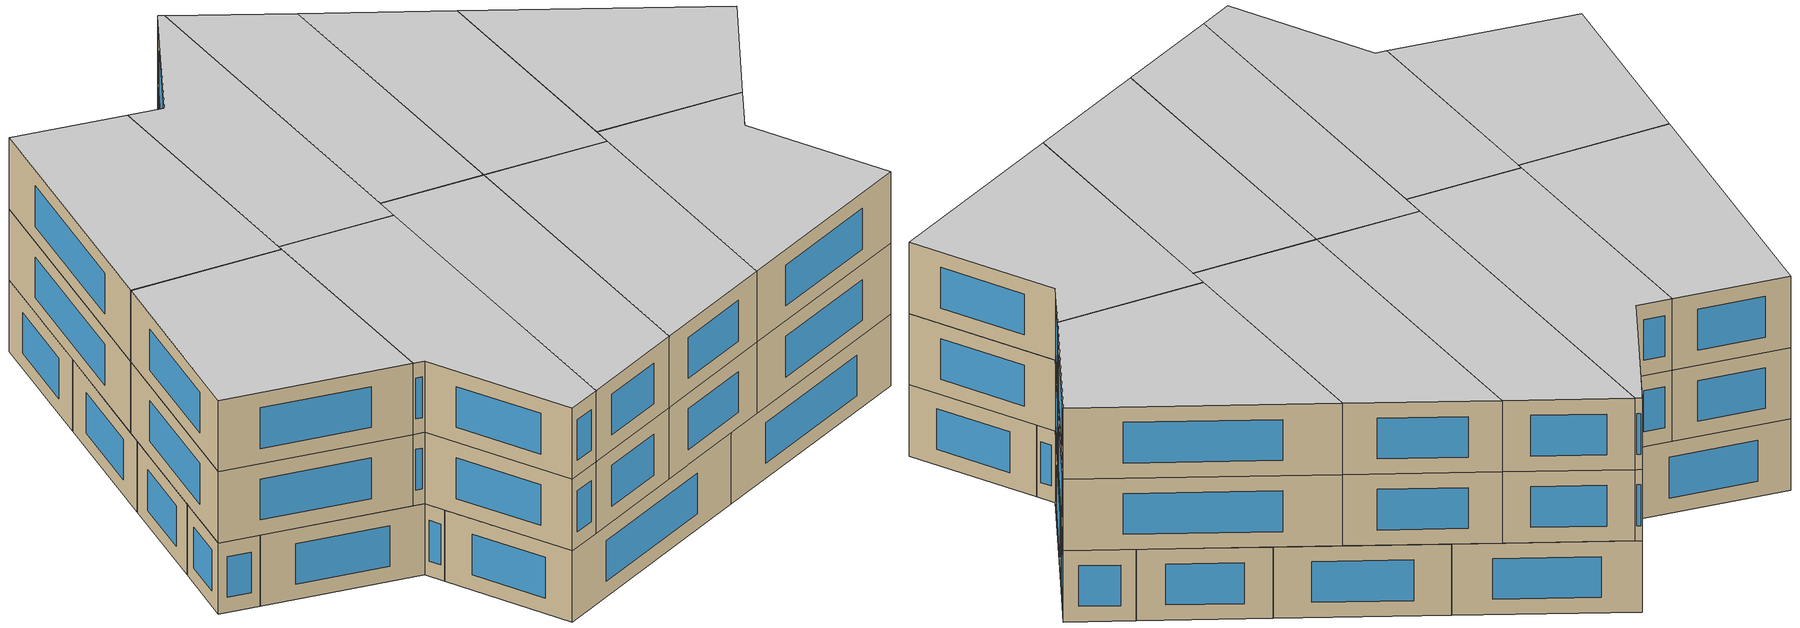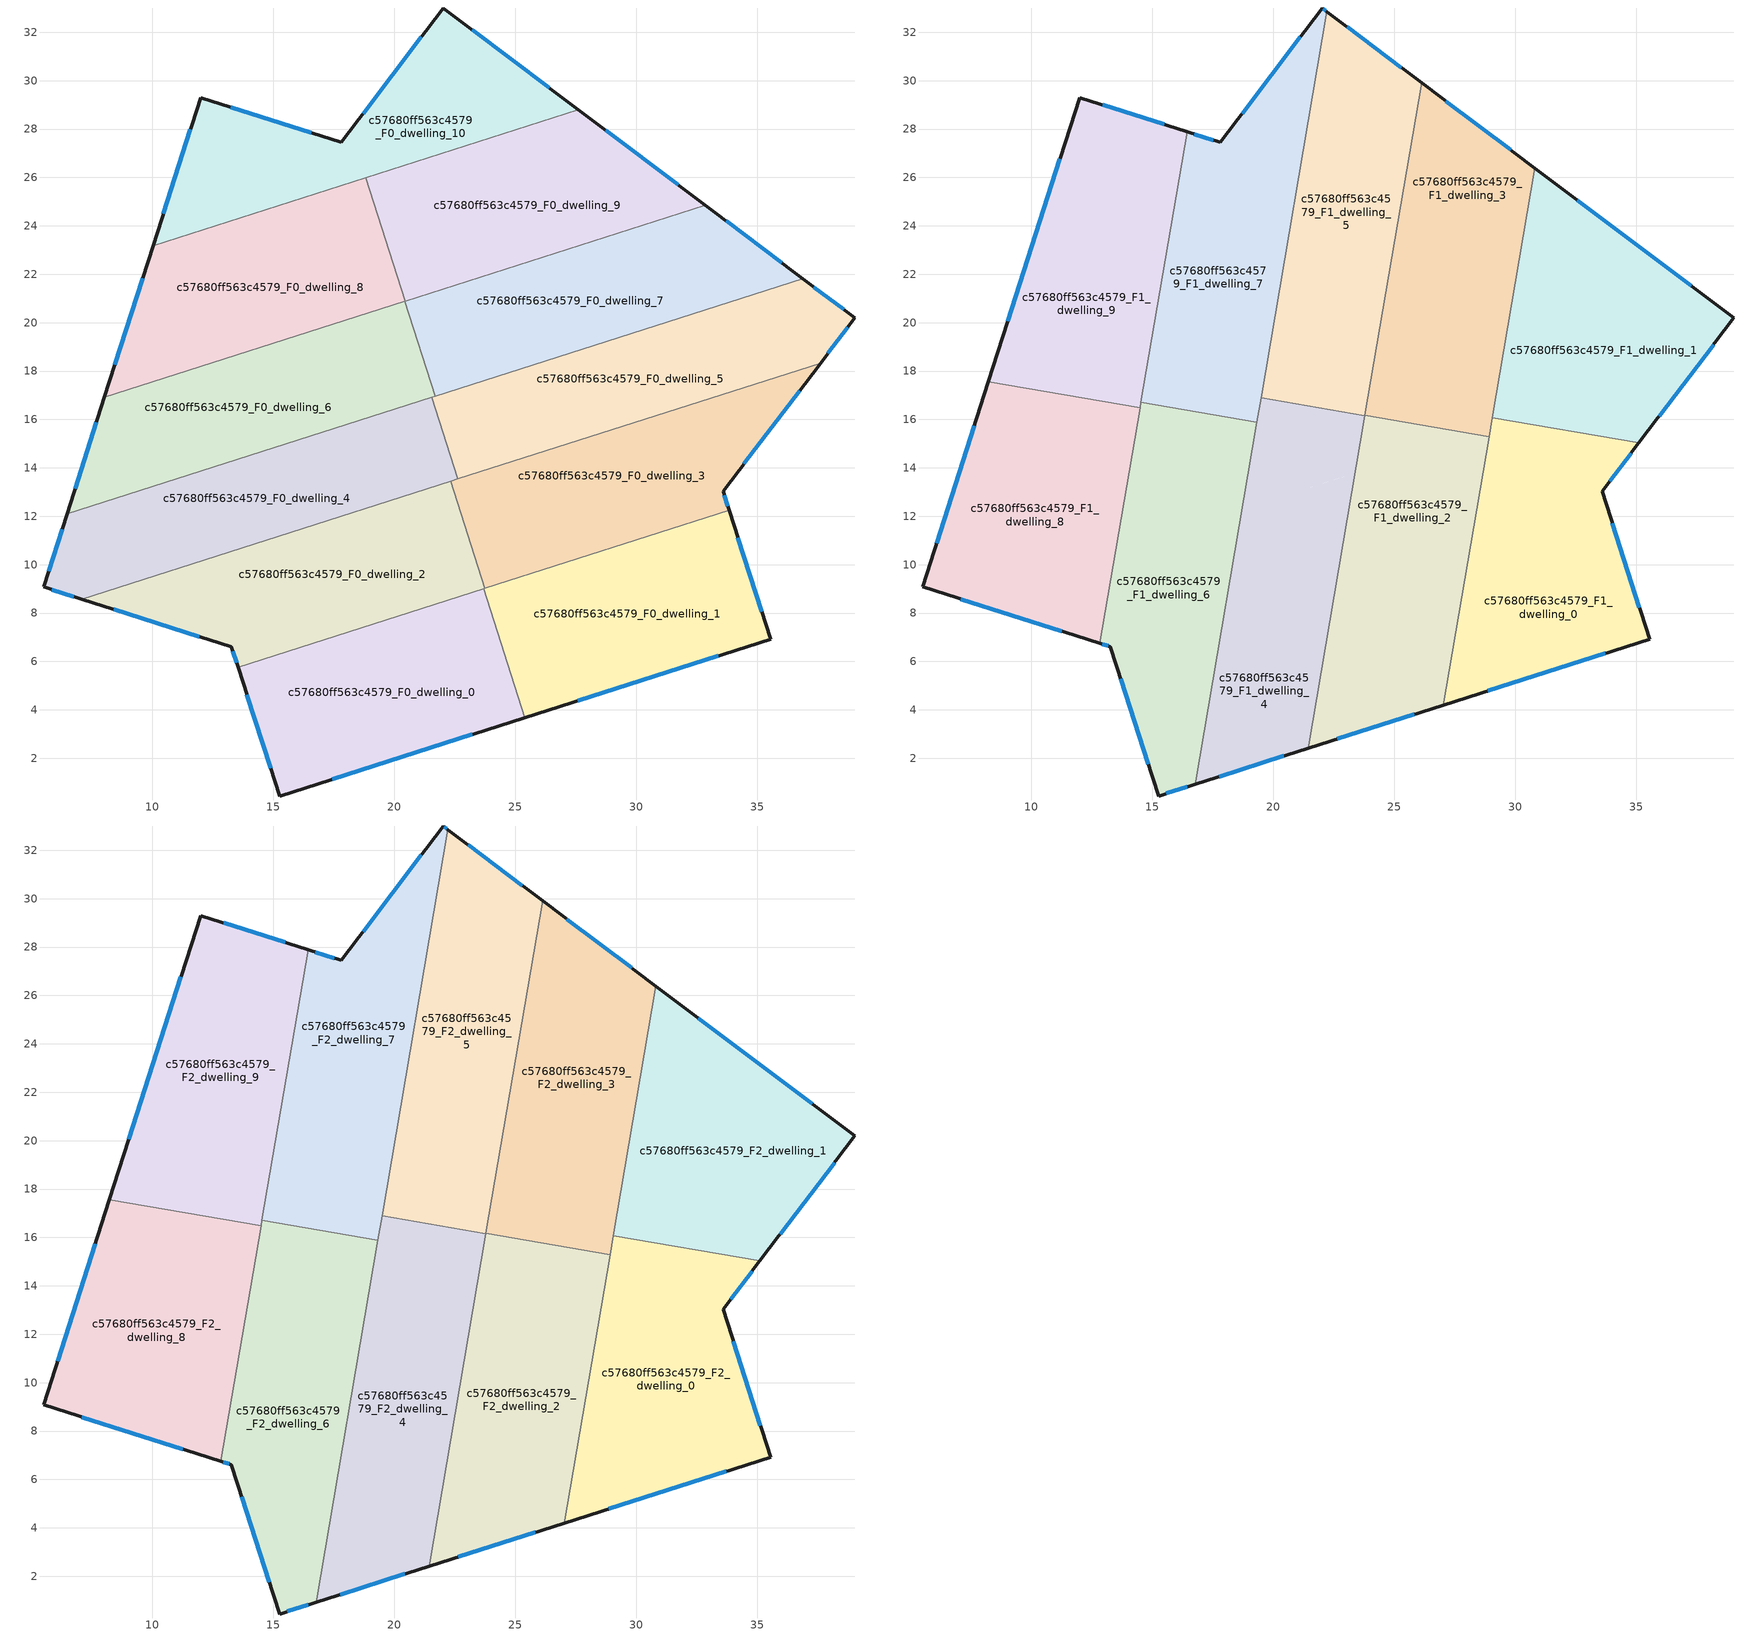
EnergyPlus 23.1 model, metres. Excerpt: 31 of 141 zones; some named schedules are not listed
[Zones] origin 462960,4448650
c57680ff563c4579_F0_dwelling_0
 floor ground (EU_floor_Construction): 23.7,9.01 25.4,3.68 15.25,0.44 13.54,5.76 z0
 wall outside (EU_wall_Construction): 13.54,5.76 15.25,0.44 25.4,3.68 z0:3
 wall to c57680ff563c4579_F0_dwelling_1 (EU_wall_Construction): 25.4,3.68 23.7,9.01 z0:3
 wall to c57680ff563c4579_F0_dwelling_2 (EU_wall_Construction): 23.7,9.01 13.54,5.76 z0:3
 window (EU_Window_Construction): 17.43,1.13 23.23,2.98 / 13.91,4.62 14.89,1.58 z0.64:2.36
c57680ff563c4579_F0_dwelling_1
 floor ground (EU_floor_Construction): 33.83,12.25 35.55,6.92 25.4,3.68 23.7,9.01 z0
 wall outside (EU_wall_Construction): 25.4,3.68 35.55,6.92 33.83,12.25 z0:3
 wall to c57680ff563c4579_F0_dwelling_3 (EU_wall_Construction): 33.83,12.25 23.74,9.02 z0:3
 wall to c57680ff563c4579_F0_dwelling_2 (EU_wall_Construction): 23.74,9.02 23.7,9.01 z0:3
 window (EU_Window_Construction): 27.57,4.37 33.38,6.23 / 35.19,8.06 34.2,11.11 z0.64:2.36
 ceiling adiabatic (EU_roof_Construction): 35.55,6.92 33.83,12.25 23.7,9.01 25.4,3.68 z3
c57680ff563c4579_F0_dwelling_10
 floor ground (EU_floor_Construction): 27.6,28.8 10.03,23.18 11.99,29.3 17.81,27.45 22.02,33 z0
 wall outside (EU_wall_Construction): 27.6,28.8 22.02,33 17.81,27.45 11.99,29.3 10.03,23.18 z0:3
 wall to c57680ff563c4579_F0_dwelling_9 (EU_wall_Construction): 18.81,25.99 27.6,28.8 z0:3
 wall to c57680ff563c4579_F0_dwelling_8 (EU_wall_Construction): 10.03,23.18 18.81,25.99 z0:3
 window (EU_Window_Construction): 26.41,29.7 23.21,32.1 / 11.57,27.99 10.45,24.49 / 16.56,27.85 13.24,28.9 / 21.12,31.81 18.71,28.64 z0.64:2.36
c57680ff563c4579_F0_dwelling_2
 floor ground (EU_floor_Construction): 22.32,13.44 23.74,9.02 13.54,5.76 13.27,6.61 7.08,8.57 z0
 wall outside (EU_wall_Construction): 7.08,8.57 13.27,6.61 13.54,5.76 z0:3
 wall to c57680ff563c4579_F0_dwelling_3 (EU_wall_Construction): 23.74,9.02 22.32,13.44 z0:3
 wall to c57680ff563c4579_F0_dwelling_4 (EU_wall_Construction): 22.32,13.44 7.08,8.57 z0:3
 window (EU_Window_Construction): 8.41,8.15 11.94,7.03 / 13.32,6.43 13.48,5.94 z0.64:2.36
 ceiling adiabatic (EU_roof_Construction): 12.83,6.75 13.49,10.62 7.08,8.57 z3
c57680ff563c4579_F0_dwelling_3
 floor ground (EU_floor_Construction): 37.61,18.33 33.58,13.02 33.83,12.25 23.74,9.02 22.32,13.44 z0
 wall outside (EU_wall_Construction): 33.83,12.25 33.58,13.02 37.61,18.33 z0:3
 wall to c57680ff563c4579_F0_dwelling_5 (EU_wall_Construction): 37.61,18.33 22.62,13.54 z0:3
 wall to c57680ff563c4579_F0_dwelling_4 (EU_wall_Construction): 22.62,13.54 22.32,13.44 z0:3
 window (EU_Window_Construction): 33.78,12.41 33.64,12.86 / 34.45,14.16 36.75,17.19 z0.64:2.36
c57680ff563c4579_F0_dwelling_4
 floor ground (EU_floor_Construction): 21.54,16.92 22.62,13.54 7.08,8.57 5.51,9.08 6.48,12.1 z0
 wall outside (EU_wall_Construction): 6.48,12.1 5.51,9.08 7.08,8.57 z0:3
 wall to c57680ff563c4579_F0_dwelling_5 (EU_wall_Construction): 22.62,13.54 21.54,16.92 z0:3
 wall to c57680ff563c4579_F0_dwelling_6 (EU_wall_Construction): 21.54,16.92 6.48,12.1 z0:3
 window (EU_Window_Construction): 6.27,11.45 5.71,9.72 / 5.84,8.97 6.75,8.68 z0.64:2.36
 ceiling adiabatic (EU_roof_Construction): 13.49,10.62 14.16,14.56 6.48,12.1 5.51,9.08 7.08,8.57 z3
c57680ff563c4579_F0_dwelling_5
 floor ground (EU_floor_Construction): 39.03,20.2 37.61,18.33 22.62,13.54 21.54,16.92 36.88,21.82 z0
 wall outside (EU_wall_Construction): 37.61,18.33 39.03,20.2 36.88,21.82 z0:3
 wall to c57680ff563c4579_F0_dwelling_7 (EU_wall_Construction): 36.88,21.82 21.68,16.96 z0:3
 wall to c57680ff563c4579_F0_dwelling_6 (EU_wall_Construction): 21.68,16.96 21.54,16.92 z0:3
 window (EU_Window_Construction): 37.92,18.73 38.73,19.8 / 38.57,20.55 37.34,21.47 z0.64:2.36
c57680ff563c4579_F0_dwelling_6
 floor ground (EU_floor_Construction): 20.43,20.88 21.68,16.96 6.48,12.1 8.02,16.92 z0
 wall outside (EU_wall_Construction): 8.02,16.92 6.48,12.1 z0:3
 wall to c57680ff563c4579_F0_dwelling_7 (EU_wall_Construction): 21.68,16.96 20.43,20.88 z0:3
 wall to c57680ff563c4579_F0_dwelling_8 (EU_wall_Construction): 20.43,20.88 8.02,16.92 z0:3
 window (EU_Window_Construction): 7.69,15.88 6.81,13.13 z0.64:2.36
 ceiling adiabatic (EU_roof_Construction): 14.16,14.56 14.94,19.13 8.02,16.92 6.48,12.1 z3
c57680ff563c4579_F0_dwelling_7
 floor ground (EU_floor_Construction): 36.88,21.82 21.68,16.96 20.43,20.88 32.85,24.85 z0
 wall outside (EU_wall_Construction): 36.88,21.82 32.85,24.85 z0:3
 wall to c57680ff563c4579_F0_dwelling_9 (EU_wall_Construction): 32.85,24.85 20.44,20.89 z0:3
 wall to c57680ff563c4579_F0_dwelling_8 (EU_wall_Construction): 20.44,20.89 20.43,20.88 z0:3
 window (EU_Window_Construction): 36.02,22.47 33.71,24.2 z0.64:2.36
c57680ff563c4579_F0_dwelling_8
 floor ground (EU_floor_Construction): 18.81,25.99 20.44,20.89 8.02,16.92 10.03,23.18 z0
 wall outside (EU_wall_Construction): 10.03,23.18 8.02,16.92 z0:3
 wall to c57680ff563c4579_F0_dwelling_9 (EU_wall_Construction): 20.44,20.89 18.81,25.99 z0:3
 window (EU_Window_Construction): 9.6,21.84 8.45,18.26 z0.64:2.36
 ceiling adiabatic (EU_roof_Construction): 14.94,19.13 15.96,25.08 10.03,23.18 8.22,17.55 9.38,17.35 z3
c57680ff563c4579_F0_dwelling_9
 floor ground (EU_floor_Construction): 32.85,24.85 20.44,20.89 18.81,25.99 27.6,28.8 z0
 wall outside (EU_wall_Construction): 32.85,24.85 27.6,28.8 z0:3
 window (EU_Window_Construction): 31.73,25.7 28.73,27.95 z0.64:2.36
c57680ff563c4579_F1_dwelling_0
 floor adiabatic (EU_floor_Construction): 33.83,12.25 35.55,6.92 27.02,4.2 28.08,10.41 z3
 floor to c57680ff563c4579_F0_dwelling_3 (EU_floor_Construction): 35.11,15.03 33.58,13.02 33.83,12.25 28.08,10.41 28.96,15.57 30.01,15.9 z3
 floor to c57680ff563c4579_F0_dwelling_5 (EU_floor_Construction): 30.01,15.9 28.96,15.57 29.05,16.07 z3
 wall outside (EU_wall_Construction): 27.02,4.2 35.55,6.92 33.58,13.02 35.11,15.03 z3:6
 wall to c57680ff563c4579_F1_dwelling_1 (EU_wall_Construction): 35.11,15.03 29.05,16.07 z3:6
 wall to c57680ff563c4579_F1_dwelling_2 (EU_wall_Construction): 28.91,15.29 27.02,4.2 z3:6
 wall to c57680ff563c4579_F1_dwelling_3 (EU_wall_Construction): 29.05,16.07 28.91,15.29 z3:6
 window (EU_Window_Construction): 33.91,13.45 34.78,14.6 / 35.13,8.23 34.01,11.72 / 28.85,4.78 33.73,6.34 z3.64:5.36
c57680ff563c4579_F1_dwelling_1
 floor to c57680ff563c4579_F0_dwelling_5 (EU_floor_Construction): 39.03,20.2 37.61,18.33 30.01,15.9 29.05,16.07 29.63,19.5 36.88,21.82 z3
 floor to c57680ff563c4579_F0_dwelling_7 (EU_floor_Construction): 36.88,21.82 29.63,19.5 30.41,24.07 32.85,24.85 z3
 floor to c57680ff563c4579_F0_dwelling_3 (EU_floor_Construction): 37.61,18.33 35.11,15.03 30.01,15.9 z3
 floor to c57680ff563c4579_F0_dwelling_9 (EU_floor_Construction): 32.85,24.85 30.41,24.07 30.81,26.39 z3
 wall outside (EU_wall_Construction): 35.11,15.03 39.03,20.2 30.81,26.39 z3:6
 wall to c57680ff563c4579_F1_dwelling_3 (EU_wall_Construction): 30.81,26.39 29.05,16.07 z3:6
 window (EU_Window_Construction): 37.27,21.53 32.57,25.06 / 35.95,16.14 38.19,19.09 z3.64:5.36
c57680ff563c4579_F1_dwelling_2
 floor to c57680ff563c4579_F0_dwelling_3 (EU_floor_Construction): 28.91,15.29 28.08,10.41 23.74,9.02 22.97,11.41 23.38,13.78 28.38,15.38 z3
 floor to c57680ff563c4579_F0_dwelling_0 (EU_floor_Construction): 23.7,9.01 25.4,3.68 21.44,2.41 22.5,8.63 z3
 floor to c57680ff563c4579_F0_dwelling_5 (EU_floor_Construction): 28.38,15.38 23.38,13.78 23.78,16.17 z3
 floor adiabatic (EU_floor_Construction): 28.08,10.41 27.02,4.2 25.4,3.68 23.7,9.01 z3
 floor to c57680ff563c4579_F0_dwelling_2 (EU_floor_Construction): 22.97,11.41 23.74,9.02 22.5,8.63 z3
 wall outside (EU_wall_Construction): 21.44,2.41 27.02,4.2 z3:6
 wall to c57680ff563c4579_F1_dwelling_3 (EU_wall_Construction): 28.91,15.29 23.78,16.17 z3:6
 wall to c57680ff563c4579_F1_dwelling_4 (EU_wall_Construction): 23.78,16.16 21.44,2.41 z3:6
 window (EU_Window_Construction): 22.63,2.79 25.83,3.81 z3.64:5.36
c57680ff563c4579_F1_dwelling_3
 floor to c57680ff563c4579_F0_dwelling_9 (EU_floor_Construction): 30.81,26.39 30.41,24.07 24.83,22.29 25.84,28.24 27.6,28.8 z3
 floor to c57680ff563c4579_F0_dwelling_5 (EU_floor_Construction): 29.63,19.5 28.96,15.57 28.38,15.38 23.78,16.17 24.05,17.72 z3
 floor to c57680ff563c4579_F0_dwelling_3 (EU_floor_Construction): 28.96,15.57 28.91,15.29 28.38,15.38 z3
 floor to c57680ff563c4579_F0_dwelling_7 (EU_floor_Construction): 30.41,24.07 29.63,19.5 24.05,17.72 24.83,22.29 z3
 floor to c57680ff563c4579_F0_dwelling_10 (EU_floor_Construction): 27.6,28.8 25.84,28.24 26.13,29.91 z3
 wall outside (EU_wall_Construction): 30.81,26.39 26.13,29.91 z3:6
 wall to c57680ff563c4579_F1_dwelling_5 (EU_wall_Construction): 26.13,29.91 23.78,16.17 z3:6
 window (EU_Window_Construction): 29.8,27.14 27.13,29.16 z3.64:5.36
c57680ff563c4579_F1_dwelling_4
 floor to c57680ff563c4579_F0_dwelling_0 (EU_floor_Construction): 22.5,8.63 21.44,2.41 16.77,0.92 17.83,7.13 z3
 floor to c57680ff563c4579_F0_dwelling_2 (EU_floor_Construction): 22.32,13.44 22.97,11.41 22.5,8.63 17.83,7.13 18.71,12.29 z3
 floor to c57680ff563c4579_F0_dwelling_3 (EU_floor_Construction): 23.38,13.78 22.97,11.41 22.32,13.44 z3
 floor to c57680ff563c4579_F0_dwelling_5 (EU_floor_Construction): 23.78,16.16 23.38,13.78 22.62,13.54 21.67,16.52 z3
 floor to c57680ff563c4579_F0_dwelling_6 (EU_floor_Construction): 20.77,16.67 19.38,16.23 19.49,16.89 z3
 floor to c57680ff563c4579_F0_dwelling_4 (EU_floor_Construction): 21.67,16.52 22.62,13.54 18.71,12.29 19.38,16.23 20.77,16.67 z3
 wall outside (EU_wall_Construction): 16.77,0.92 21.44,2.41 z3:6
 wall to c57680ff563c4579_F1_dwelling_5 (EU_wall_Construction): 23.78,16.16 19.49,16.89 z3:6
 wall to c57680ff563c4579_F1_dwelling_6 (EU_wall_Construction): 19.32,15.88 16.77,0.92 z3:6
 wall to c57680ff563c4579_F1_dwelling_7 (EU_wall_Construction): 19.49,16.89 19.32,15.88 z3:6
 window (EU_Window_Construction): 17.77,1.24 20.44,2.09 z3.64:5.36
c57680ff563c4579_F1_dwelling_5
 floor to c57680ff563c4579_F0_dwelling_7 (EU_floor_Construction): 24.83,22.29 24.05,17.72 21.68,16.96 20.43,20.88 z3
 floor to c57680ff563c4579_F0_dwelling_9 (EU_floor_Construction): 25.84,28.24 24.83,22.29 20.44,20.89 20.27,21.43 21.17,26.74 z3
 floor to c57680ff563c4579_F0_dwelling_6 (EU_floor_Construction): 20.43,20.88 21.68,16.96 20.77,16.67 19.49,16.89 20.16,20.79 z3
 floor to c57680ff563c4579_F0_dwelling_10 (EU_floor_Construction): 26.13,29.91 25.84,28.24 21.17,26.74 22.21,32.86 z3
 floor to c57680ff563c4579_F0_dwelling_4 (EU_floor_Construction): 21.54,16.92 21.67,16.52 20.77,16.67 z3
 floor to c57680ff563c4579_F0_dwelling_8 (EU_floor_Construction): 20.27,21.43 20.44,20.89 20.16,20.8 z3
 floor to c57680ff563c4579_F0_dwelling_5 (EU_floor_Construction): 24.05,17.72 23.78,16.16 21.67,16.52 21.54,16.92 z3
 wall outside (EU_wall_Construction): 26.13,29.91 22.21,32.86 z3:6
 wall to c57680ff563c4579_F1_dwelling_7 (EU_wall_Construction): 22.21,32.86 19.49,16.89 z3:6
 window (EU_Window_Construction): 25.29,30.54 23.05,32.23 z3.64:5.36
c57680ff563c4579_F1_dwelling_6
 floor to c57680ff563c4579_F0_dwelling_2 (EU_floor_Construction): 18.71,12.29 17.83,7.13 13.54,5.76 13.27,6.61 12.83,6.75 13.49,10.62 z3
 floor to c57680ff563c4579_F0_dwelling_0 (EU_floor_Construction): 17.83,7.13 16.77,0.92 15.25,0.44 13.54,5.76 z3
 floor to c57680ff563c4579_F0_dwelling_4 (EU_floor_Construction): 19.32,15.88 18.71,12.29 13.49,10.62 14.16,14.56 18.66,16 z3
 floor to c57680ff563c4579_F0_dwelling_6 (EU_floor_Construction): 18.66,16 14.16,14.56 14.53,16.7 z3
 wall outside (EU_wall_Construction): 12.83,6.75 13.27,6.61 15.25,0.44 16.77,0.92 z3:6
 wall to c57680ff563c4579_F1_dwelling_7 (EU_wall_Construction): 19.32,15.88 14.53,16.7 z3:6
 wall to c57680ff563c4579_F1_dwelling_8 (EU_wall_Construction): 14.49,16.48 12.83,6.75 z3:6
 wall to c57680ff563c4579_F1_dwelling_9 (EU_wall_Construction): 14.53,16.7 14.49,16.48 z3:6
 window (EU_Window_Construction): 15.58,0.54 16.44,0.82 / 13.69,5.29 14.83,1.76 / 12.92,6.72 13.17,6.64 z3.64:5.36
c57680ff563c4579_F1_dwelling_7
 floor to c57680ff563c4579_F0_dwelling_6 (EU_floor_Construction): 20.16,20.79 19.38,16.23 18.66,16 14.53,16.7 14.94,19.13 z3
 floor to c57680ff563c4579_F0_dwelling_10 (EU_floor_Construction): 22.21,32.86 21.17,26.74 15.96,25.08 16.44,27.89 17.81,27.45 22.02,33 z3
 floor to c57680ff563c4579_F0_dwelling_4 (EU_floor_Construction): 19.38,16.23 19.32,15.88 18.66,16 z3
 floor to c57680ff563c4579_F0_dwelling_8 (EU_floor_Construction): 18.81,25.99 20.27,21.43 20.16,20.8 14.94,19.13 15.96,25.08 z3
 floor to c57680ff563c4579_F0_dwelling_9 (EU_floor_Construction): 21.17,26.74 20.27,21.43 18.81,25.99 z3
 wall outside (EU_wall_Construction): 22.21,32.86 22.02,33 17.81,27.45 16.44,27.89 z3:6
 wall to c57680ff563c4579_F1_dwelling_9 (EU_wall_Construction): 16.44,27.89 14.53,16.7 z3:6
 window (EU_Window_Construction): 22.17,32.89 22.06,32.97 / 17.52,27.55 16.73,27.8 / 21.12,31.81 18.71,28.64 z3.64:5.36
c57680ff563c4579_F1_dwelling_8
 floor to c57680ff563c4579_F0_dwelling_8 (EU_floor_Construction): 9.38,17.35 8.02,16.92 8.22,17.55 z3
 floor adiabatic (EU_floor_Construction): 14.49,16.48 12.83,6.75 5.51,9.08 8.02,16.92 9.38,17.35 z3
 wall outside (EU_wall_Construction): 8.22,17.55 5.51,9.08 12.83,6.75 z3:6
 wall to c57680ff563c4579_F1_dwelling_9 (EU_wall_Construction): 14.49,16.48 8.22,17.55 z3:6
 window (EU_Window_Construction): 7.07,8.58 11.26,7.24 / 7.64,15.73 6.09,10.89 z3.64:5.36
c57680ff563c4579_F1_dwelling_9
 floor to c57680ff563c4579_F0_dwelling_10 (EU_floor_Construction): 16.44,27.89 15.96,25.08 10.03,23.18 11.99,29.3 z3
 floor adiabatic (EU_floor_Construction): 15.96,25.08 14.49,16.48 8.22,17.55 10.03,23.18 z3
 wall outside (EU_wall_Construction): 16.44,27.89 11.99,29.3 8.22,17.55 z3:6
 window (EU_Window_Construction): 11.18,26.78 9.03,20.07 / 15.48,28.19 12.94,29 z3.64:5.36
c57680ff563c4579_F2_dwelling_0
 floor to c57680ff563c4579_F1_dwelling_0 (EU_floor_Construction): 35.11,15.03 33.58,13.02 35.55,6.92 27.02,4.2 29.05,16.07 z6
 wall outside (EU_wall_Construction): 27.02,4.2 35.55,6.92 33.58,13.02 35.11,15.03 z6:9
 wall to c57680ff563c4579_F2_dwelling_1 (EU_wall_Construction): 35.11,15.03 29.05,16.07 z6:9
 wall to c57680ff563c4579_F2_dwelling_2 (EU_wall_Construction): 28.91,15.29 27.02,4.2 z6:9
 wall to c57680ff563c4579_F2_dwelling_3 (EU_wall_Construction): 29.05,16.07 28.91,15.29 z6:9
 window (EU_Window_Construction): 33.91,13.45 34.78,14.6 / 35.13,8.23 34.01,11.72 / 28.85,4.78 33.73,6.34 z6.64:8.36
 ceiling to c57680ff563c4579_F3_dwelling_0 (EU_floor_Construction): 35.55,6.92 33.58,13.02 35.11,15.03 29.05,16.07 27.02,4.2 z9
c57680ff563c4579_F2_dwelling_1
 floor to c57680ff563c4579_F1_dwelling_1 (EU_floor_Construction): 39.03,20.2 35.11,15.03 29.05,16.07 30.81,26.39 z6
 wall outside (EU_wall_Construction): 35.11,15.03 39.03,20.2 30.81,26.39 z6:9
 wall to c57680ff563c4579_F2_dwelling_3 (EU_wall_Construction): 30.81,26.39 29.05,16.07 z6:9
 window (EU_Window_Construction): 37.27,21.53 32.57,25.06 / 35.95,16.14 38.19,19.09 z6.64:8.36
 ceiling to c57680ff563c4579_F3_dwelling_1 (EU_floor_Construction): 35.11,15.03 39.03,20.2 30.81,26.39 29.05,16.07 z9
c57680ff563c4579_F2_dwelling_2
 floor to c57680ff563c4579_F1_dwelling_2 (EU_floor_Construction): 28.91,15.29 27.02,4.2 21.44,2.41 23.78,16.17 z6
 wall outside (EU_wall_Construction): 21.44,2.41 27.02,4.2 z6:9
 wall to c57680ff563c4579_F2_dwelling_3 (EU_wall_Construction): 28.91,15.29 23.78,16.17 z6:9
 wall to c57680ff563c4579_F2_dwelling_4 (EU_wall_Construction): 23.78,16.16 21.44,2.41 z6:9
 window (EU_Window_Construction): 22.63,2.79 25.83,3.81 z6.64:8.36
 ceiling to c57680ff563c4579_F3_dwelling_2 (EU_floor_Construction): 27.02,4.2 28.91,15.29 23.78,16.17 21.44,2.41 z9
c57680ff563c4579_F2_dwelling_3
 floor to c57680ff563c4579_F1_dwelling_3 (EU_floor_Construction): 30.81,26.39 28.91,15.29 23.78,16.17 26.13,29.91 z6
 wall outside (EU_wall_Construction): 30.81,26.39 26.13,29.91 z6:9
 wall to c57680ff563c4579_F2_dwelling_5 (EU_wall_Construction): 26.13,29.91 23.78,16.17 z6:9
 window (EU_Window_Construction): 29.8,27.14 27.13,29.16 z6.64:8.36
 ceiling to c57680ff563c4579_F3_dwelling_3 (EU_floor_Construction): 28.91,15.29 30.81,26.39 26.13,29.91 23.78,16.17 z9
c57680ff563c4579_F2_dwelling_4
 floor to c57680ff563c4579_F1_dwelling_4 (EU_floor_Construction): 23.78,16.16 21.44,2.41 16.77,0.92 19.49,16.89 z6
 wall outside (EU_wall_Construction): 16.77,0.92 21.44,2.41 z6:9
 wall to c57680ff563c4579_F2_dwelling_5 (EU_wall_Construction): 23.78,16.16 19.49,16.89 z6:9
 wall to c57680ff563c4579_F2_dwelling_6 (EU_wall_Construction): 19.32,15.88 16.77,0.92 z6:9
 wall to c57680ff563c4579_F2_dwelling_7 (EU_wall_Construction): 19.49,16.89 19.32,15.88 z6:9
 window (EU_Window_Construction): 17.77,1.24 20.44,2.09 z6.64:8.36
 ceiling to c57680ff563c4579_F3_dwelling_4 (EU_floor_Construction): 21.44,2.41 23.78,16.16 19.49,16.89 16.77,0.92 z9
c57680ff563c4579_F2_dwelling_5
 floor to c57680ff563c4579_F1_dwelling_5 (EU_floor_Construction): 26.13,29.91 23.78,16.16 19.49,16.89 22.21,32.86 z6
 wall outside (EU_wall_Construction): 26.13,29.91 22.21,32.86 z6:9
 wall to c57680ff563c4579_F2_dwelling_7 (EU_wall_Construction): 22.21,32.86 19.49,16.89 z6:9
 window (EU_Window_Construction): 25.29,30.54 23.05,32.23 z6.64:8.36
 ceiling to c57680ff563c4579_F3_dwelling_5 (EU_floor_Construction): 23.78,16.16 26.13,29.91 22.21,32.86 19.49,16.89 z9
c57680ff563c4579_F2_dwelling_6
 floor to c57680ff563c4579_F1_dwelling_6 (EU_floor_Construction): 19.32,15.88 16.77,0.92 15.25,0.44 13.27,6.61 12.83,6.75 14.53,16.7 z6
 wall outside (EU_wall_Construction): 12.83,6.75 13.27,6.61 15.25,0.44 16.77,0.92 z6:9
 wall to c57680ff563c4579_F2_dwelling_7 (EU_wall_Construction): 19.32,15.88 14.53,16.7 z6:9
 wall to c57680ff563c4579_F2_dwelling_8 (EU_wall_Construction): 14.49,16.48 12.83,6.75 z6:9
 wall to c57680ff563c4579_F2_dwelling_9 (EU_wall_Construction): 14.53,16.7 14.49,16.48 z6:9
 window (EU_Window_Construction): 15.58,0.54 16.44,0.82 / 13.69,5.29 14.83,1.76 / 12.92,6.72 13.17,6.64 z6.64:8.36
 ceiling to c57680ff563c4579_F3_dwelling_6 (EU_floor_Construction): 16.77,0.92 19.32,15.88 14.53,16.7 12.83,6.75 13.27,6.61 15.25,0.44 z9
c57680ff563c4579_F2_dwelling_7
 floor to c57680ff563c4579_F1_dwelling_7 (EU_floor_Construction): 22.21,32.86 19.32,15.88 14.53,16.7 16.44,27.89 17.81,27.45 22.02,33 z6
 wall outside (EU_wall_Construction): 22.21,32.86 22.02,33 17.81,27.45 16.44,27.89 z6:9
 wall to c57680ff563c4579_F2_dwelling_9 (EU_wall_Construction): 16.44,27.89 14.53,16.7 z6:9
 window (EU_Window_Construction): 22.17,32.89 22.06,32.97 / 17.52,27.55 16.73,27.8 / 21.12,31.81 18.71,28.64 z6.64:8.36
 ceiling to c57680ff563c4579_F3_dwelling_7 (EU_floor_Construction): 19.32,15.88 22.21,32.86 22.02,33 17.81,27.45 16.44,27.89 14.53,16.7 z9
c57680ff563c4579_F2_dwelling_8
 floor to c57680ff563c4579_F1_dwelling_8 (EU_floor_Construction): 14.49,16.48 12.83,6.75 5.51,9.08 8.22,17.55 z6
 wall outside (EU_wall_Construction): 8.22,17.55 5.51,9.08 12.83,6.75 z6:9
 wall to c57680ff563c4579_F2_dwelling_9 (EU_wall_Construction): 14.49,16.48 8.22,17.55 z6:9
 window (EU_Window_Construction): 7.07,8.58 11.26,7.24 / 7.64,15.73 6.09,10.89 z6.64:8.36
 ceiling to c57680ff563c4579_F3_dwelling_8 (EU_floor_Construction): 12.83,6.75 14.49,16.48 8.22,17.55 5.51,9.08 z9
c57680ff563c4579_F2_dwelling_9
 floor to c57680ff563c4579_F1_dwelling_9 (EU_floor_Construction): 16.44,27.89 14.49,16.48 8.22,17.55 11.99,29.3 z6
 wall outside (EU_wall_Construction): 16.44,27.89 11.99,29.3 8.22,17.55 z6:9
 window (EU_Window_Construction): 11.18,26.78 9.03,20.07 / 15.48,28.19 12.94,29 z6.64:8.36
 ceiling to c57680ff563c4579_F3_dwelling_9 (EU_floor_Construction): 14.49,16.48 16.44,27.89 11.99,29.3 8.22,17.55 z9
[Building]
EU S2 Campaign: North Axis=0; Terrain=City; Solar Distribution=FullExterior
[Site:Location]
Yerevan-Zvartnots.Intl.AP: Latitude=40.15; Longitude=44.383; Time Zone=4; Elevation=854
[SizingPeriod:WeatherFileDays]
AnnualSizingPeriod: Begin Month=1; Begin Day of Month=1; End Month=12; End Day of Month=31; Day of Week for Start Day=Monday; Use Weather File Daylight Saving Period=No; Use Weather File Rain and Snow Indicators=No
[MATERIAL]
EU_InternalMass_Material: Roughness=MediumRough; Thickness=0.1; Conductivity=1; Density=1800; Specific Heat=900; Thermal Absorptance=0.9; Solar Absorptance=0.7; Visible Absorptance=0.7
[MATERIAL:NOMASS] Roughness=MediumRough; Thermal Absorptance=0.9; Solar Absorptance=0.7; Visible Absorptance=0.7
Name | Thermal Resistance
EU_wall_NoMass | 1.05043
EU_roof_NoMass | 1.45357
EU_floor_NoMass | 0.478065
[WINDOWMATERIAL:SIMPLEGLAZINGSYSTEM]
EU_Window_SimpleGlazing: UFactor=2.5566; Solar Heat Gain Coefficient=0.75; Visible Transmittance=0.75
[CONSTRUCTION]
EU_wall_Construction: EU_wall_NoMass
EU_roof_Construction: EU_roof_NoMass
EU_floor_Construction: EU_floor_NoMass
EU_Window_Construction: EU_Window_SimpleGlazing
EU_InternalMass_Construction: EU_InternalMass_Material
[ZONE] Type=1; Multiplier=1; Ceiling Height=autocalculate; Floor Area=autocalculate; Part of Total Floor Area=Yes
Name | Volume
c57680ff563c4579_F0_dwelling_0; c57680ff563c4579_F0_dwelling_1 | 178.911
c57680ff563c4579_F1_dwelling_0; c57680ff563c4579_F2_dwelling_0 | 196.804
c57680ff563c4579_F1_dwelling_1; c57680ff563c4579_F2_dwelling_1; c57680ff563c4579_F1_dwelling_2; c57680ff563c4579_F2_dwelling_2 | 196.808
c57680ff563c4579_F0_dwelling_10 | 178.89
c57680ff563c4579_F0_dwelling_2 | 178.944
c57680ff563c4579_F0_dwelling_3 | 178.926
c57680ff563c4579_F1_dwelling_3; c57680ff563c4579_F2_dwelling_3; c57680ff563c4579_F1_dwelling_6; c57680ff563c4579_F2_dwelling_6 | 196.803
c57680ff563c4579_F0_dwelling_4 | 178.865
c57680ff563c4579_F1_dwelling_4; c57680ff563c4579_F2_dwelling_4 | 196.795
c57680ff563c4579_F0_dwelling_5 | 178.869
c57680ff563c4579_F1_dwelling_5; c57680ff563c4579_F2_dwelling_5 | 196.802
c57680ff563c4579_F0_dwelling_6 | 178.93
c57680ff563c4579_F0_dwelling_7 | 178.936
c57680ff563c4579_F1_dwelling_7; c57680ff563c4579_F2_dwelling_7 | 196.788
c57680ff563c4579_F0_dwelling_8 | 178.928
c57680ff563c4579_F1_dwelling_8; c57680ff563c4579_F2_dwelling_8 | 196.805
c57680ff563c4579_F0_dwelling_9 | 178.885
c57680ff563c4579_F1_dwelling_9; c57680ff563c4579_F2_dwelling_9 | 196.809
[INTERNALMASS] Construction=EU_InternalMass_Construction
Name | Zone or ZoneList | Surface Area
c57680ff563c4579_F0_dwelling_0_EU_InternalMass | c57680ff563c4579_F0_dwelling_0 | 59.637
c57680ff563c4579_F0_dwelling_1_EU_InternalMass | c57680ff563c4579_F0_dwelling_1 | 59.6361
c57680ff563c4579_F0_dwelling_2_EU_InternalMass | c57680ff563c4579_F0_dwelling_2 | 59.6482
c57680ff563c4579_F0_dwelling_3_EU_InternalMass | c57680ff563c4579_F0_dwelling_3 | 59.6415
c57680ff563c4579_F0_dwelling_4_EU_InternalMass | c57680ff563c4579_F0_dwelling_4 | 59.6216
c57680ff563c4579_F0_dwelling_5_EU_InternalMass | c57680ff563c4579_F0_dwelling_5 | 59.6236
c57680ff563c4579_F0_dwelling_6_EU_InternalMass | c57680ff563c4579_F0_dwelling_6 | 59.6438
c57680ff563c4579_F0_dwelling_7_EU_InternalMass | c57680ff563c4579_F0_dwelling_7 | 59.6461
c57680ff563c4579_F0_dwelling_8_EU_InternalMass | c57680ff563c4579_F0_dwelling_8 | 59.6406
c57680ff563c4579_F0_dwelling_9_EU_InternalMass | c57680ff563c4579_F0_dwelling_9 | 59.628
c57680ff563c4579_F0_dwelling_10_EU_InternalMass | c57680ff563c4579_F0_dwelling_10 | 59.63
c57680ff563c4579_F1_dwelling_0_EU_InternalMass | c57680ff563c4579_F1_dwelling_0 | 65.6012
c57680ff563c4579_F1_dwelling_1_EU_InternalMass | c57680ff563c4579_F1_dwelling_1 | 65.6027
c57680ff563c4579_F1_dwelling_2_EU_InternalMass | c57680ff563c4579_F1_dwelling_2 | 65.6025
c57680ff563c4579_F1_dwelling_3_EU_InternalMass | c57680ff563c4579_F1_dwelling_3 | 65.601
c57680ff563c4579_F1_dwelling_4_EU_InternalMass | c57680ff563c4579_F1_dwelling_4 | 65.5982
c57680ff563c4579_F1_dwelling_5_EU_InternalMass | c57680ff563c4579_F1_dwelling_5 | 65.6008
c57680ff563c4579_F1_dwelling_6_EU_InternalMass | c57680ff563c4579_F1_dwelling_6 | 65.601
c57680ff563c4579_F1_dwelling_7_EU_InternalMass | c57680ff563c4579_F1_dwelling_7 | 65.5962
c57680ff563c4579_F1_dwelling_8_EU_InternalMass | c57680ff563c4579_F1_dwelling_8 | 65.6018
c57680ff563c4579_F1_dwelling_9_EU_InternalMass | c57680ff563c4579_F1_dwelling_9 | 65.603
c57680ff563c4579_F2_dwelling_0_EU_InternalMass | c57680ff563c4579_F2_dwelling_0 | 65.6012
c57680ff563c4579_F2_dwelling_1_EU_InternalMass | c57680ff563c4579_F2_dwelling_1 | 65.6027
c57680ff563c4579_F2_dwelling_2_EU_InternalMass | c57680ff563c4579_F2_dwelling_2 | 65.6025
c57680ff563c4579_F2_dwelling_3_EU_InternalMass | c57680ff563c4579_F2_dwelling_3 | 65.601
c57680ff563c4579_F2_dwelling_4_EU_InternalMass | c57680ff563c4579_F2_dwelling_4 | 65.5982
c57680ff563c4579_F2_dwelling_5_EU_InternalMass | c57680ff563c4579_F2_dwelling_5 | 65.6008
c57680ff563c4579_F2_dwelling_6_EU_InternalMass | c57680ff563c4579_F2_dwelling_6 | 65.601
c57680ff563c4579_F2_dwelling_7_EU_InternalMass | c57680ff563c4579_F2_dwelling_7 | 65.5962
c57680ff563c4579_F2_dwelling_8_EU_InternalMass | c57680ff563c4579_F2_dwelling_8 | 65.6018
c57680ff563c4579_F2_dwelling_9_EU_InternalMass | c57680ff563c4579_F2_dwelling_9 | 65.603
[OTHEREQUIPMENT] Fuel Type=Electricity; Design Level Calculation Method=Watts/Area; Power per Zone Floor Area=1; Fraction Latent=0; Fraction Radiant=0; Fraction Lost=0; Carbon Dioxide Generation Rate=0; EndUse Subcategory=EU_Step8_InternalGains
Name | Zone or ZoneList or Space or SpaceList | Schedule
EU_Step8_InternalGain_c57680ff563c4579_F0_dwelling_0_f000 | c57680ff563c4579_F0_dwelling_0 | EU_Step8_GainSchedule_c57680ff563c4579_F0_dwelling_0_f000
EU_Step8_InternalGain_c57680ff563c4579_F0_dwelling_1_f000 | c57680ff563c4579_F0_dwelling_1 | EU_Step8_GainSchedule_c57680ff563c4579_F0_dwelling_1_f000
EU_Step8_InternalGain_c57680ff563c4579_F0_dwelling_2_f000 | c57680ff563c4579_F0_dwelling_2 | EU_Step8_GainSchedule_c57680ff563c4579_F0_dwelling_2_f000
EU_Step8_InternalGain_c57680ff563c4579_F0_dwelling_3_f000 | c57680ff563c4579_F0_dwelling_3 | EU_Step8_GainSchedule_c57680ff563c4579_F0_dwelling_3_f000
EU_Step8_InternalGain_c57680ff563c4579_F0_dwelling_4_f000 | c57680ff563c4579_F0_dwelling_4 | EU_Step8_GainSchedule_c57680ff563c4579_F0_dwelling_4_f000
EU_Step8_InternalGain_c57680ff563c4579_F0_dwelling_5_f000 | c57680ff563c4579_F0_dwelling_5 | EU_Step8_GainSchedule_c57680ff563c4579_F0_dwelling_5_f000
EU_Step8_InternalGain_c57680ff563c4579_F0_dwelling_6_f000 | c57680ff563c4579_F0_dwelling_6 | EU_Step8_GainSchedule_c57680ff563c4579_F0_dwelling_6_f000
EU_Step8_InternalGain_c57680ff563c4579_F0_dwelling_7_f000 | c57680ff563c4579_F0_dwelling_7 | EU_Step8_GainSchedule_c57680ff563c4579_F0_dwelling_7_f000
EU_Step8_InternalGain_c57680ff563c4579_F0_dwelling_8_f000 | c57680ff563c4579_F0_dwelling_8 | EU_Step8_GainSchedule_c57680ff563c4579_F0_dwelling_8_f000
EU_Step8_InternalGain_c57680ff563c4579_F0_dwelling_9_f000 | c57680ff563c4579_F0_dwelling_9 | EU_Step8_GainSchedule_c57680ff563c4579_F0_dwelling_9_f000
EU_Step8_InternalGain_c57680ff563c4579_F0_dwelling_10_f000 | c57680ff563c4579_F0_dwelling_10 | EU_Step8_GainSchedule_c57680ff563c4579_F0_dwelling_10_f000
EU_Step8_InternalGain_c57680ff563c4579_F1_dwelling_0_f000 | c57680ff563c4579_F1_dwelling_0 | EU_Step8_GainSchedule_c57680ff563c4579_F1_dwelling_0_f000
EU_Step8_InternalGain_c57680ff563c4579_F1_dwelling_1_f000 | c57680ff563c4579_F1_dwelling_1 | EU_Step8_GainSchedule_c57680ff563c4579_F1_dwelling_1_f000
EU_Step8_InternalGain_c57680ff563c4579_F1_dwelling_2_f000 | c57680ff563c4579_F1_dwelling_2 | EU_Step8_GainSchedule_c57680ff563c4579_F1_dwelling_2_f000
EU_Step8_InternalGain_c57680ff563c4579_F1_dwelling_3_f000 | c57680ff563c4579_F1_dwelling_3 | EU_Step8_GainSchedule_c57680ff563c4579_F1_dwelling_3_f000
EU_Step8_InternalGain_c57680ff563c4579_F1_dwelling_4_f000 | c57680ff563c4579_F1_dwelling_4 | EU_Step8_GainSchedule_c57680ff563c4579_F1_dwelling_4_f000
EU_Step8_InternalGain_c57680ff563c4579_F1_dwelling_5_f000 | c57680ff563c4579_F1_dwelling_5 | EU_Step8_GainSchedule_c57680ff563c4579_F1_dwelling_5_f000
EU_Step8_InternalGain_c57680ff563c4579_F1_dwelling_6_f000 | c57680ff563c4579_F1_dwelling_6 | EU_Step8_GainSchedule_c57680ff563c4579_F1_dwelling_6_f000
EU_Step8_InternalGain_c57680ff563c4579_F1_dwelling_7_f000 | c57680ff563c4579_F1_dwelling_7 | EU_Step8_GainSchedule_c57680ff563c4579_F1_dwelling_7_f000
EU_Step8_InternalGain_c57680ff563c4579_F1_dwelling_8_f000 | c57680ff563c4579_F1_dwelling_8 | EU_Step8_GainSchedule_c57680ff563c4579_F1_dwelling_8_f000
EU_Step8_InternalGain_c57680ff563c4579_F1_dwelling_9_f000 | c57680ff563c4579_F1_dwelling_9 | EU_Step8_GainSchedule_c57680ff563c4579_F1_dwelling_9_f000
EU_Step8_InternalGain_c57680ff563c4579_F2_dwelling_0_f000 | c57680ff563c4579_F2_dwelling_0 | EU_Step8_GainSchedule_c57680ff563c4579_F2_dwelling_0_f000
EU_Step8_InternalGain_c57680ff563c4579_F2_dwelling_1_f000 | c57680ff563c4579_F2_dwelling_1 | EU_Step8_GainSchedule_c57680ff563c4579_F2_dwelling_1_f000
EU_Step8_InternalGain_c57680ff563c4579_F2_dwelling_2_f000 | c57680ff563c4579_F2_dwelling_2 | EU_Step8_GainSchedule_c57680ff563c4579_F2_dwelling_2_f000
EU_Step8_InternalGain_c57680ff563c4579_F2_dwelling_3_f000 | c57680ff563c4579_F2_dwelling_3 | EU_Step8_GainSchedule_c57680ff563c4579_F2_dwelling_3_f000
EU_Step8_InternalGain_c57680ff563c4579_F2_dwelling_4_f000 | c57680ff563c4579_F2_dwelling_4 | EU_Step8_GainSchedule_c57680ff563c4579_F2_dwelling_4_f000
EU_Step8_InternalGain_c57680ff563c4579_F2_dwelling_5_f000 | c57680ff563c4579_F2_dwelling_5 | EU_Step8_GainSchedule_c57680ff563c4579_F2_dwelling_5_f000
EU_Step8_InternalGain_c57680ff563c4579_F2_dwelling_6_f000 | c57680ff563c4579_F2_dwelling_6 | EU_Step8_GainSchedule_c57680ff563c4579_F2_dwelling_6_f000
EU_Step8_InternalGain_c57680ff563c4579_F2_dwelling_7_f000 | c57680ff563c4579_F2_dwelling_7 | EU_Step8_GainSchedule_c57680ff563c4579_F2_dwelling_7_f000
EU_Step8_InternalGain_c57680ff563c4579_F2_dwelling_8_f000 | c57680ff563c4579_F2_dwelling_8 | EU_Step8_GainSchedule_c57680ff563c4579_F2_dwelling_8_f000
EU_Step8_InternalGain_c57680ff563c4579_F2_dwelling_9_f000 | c57680ff563c4579_F2_dwelling_9 | EU_Step8_GainSchedule_c57680ff563c4579_F2_dwelling_9_f000
[ZONEVENTILATION:DESIGNFLOWRATE] Schedule=EU_AlwaysOn; Design Flow Rate Calculation Method=AirChanges/Hour; Air Changes per Hour=0.557805; Ventilation Type=Natural; Fan Pressure Rise=0; Fan Total Efficiency=1; Constant Term Coefficient=1; Temperature Term Coefficient=0; Velocity Term Coefficient=0; Velocity Squared Term Coefficient=0; Minimum Indoor Temperature=-100; Maximum Indoor Temperature=100; Delta Temperature=-100; Minimum Outdoor Temperature=-100; Maximum Outdoor Temperature=100; Maximum Wind Speed=40
Name | Zone or ZoneList or Space or SpaceList
EU_ConstantAir_c57680ff563c4579_F0_dwelling_0 | c57680ff563c4579_F0_dwelling_0
EU_ConstantAir_c57680ff563c4579_F0_dwelling_1 | c57680ff563c4579_F0_dwelling_1
EU_ConstantAir_c57680ff563c4579_F0_dwelling_2 | c57680ff563c4579_F0_dwelling_2
EU_ConstantAir_c57680ff563c4579_F0_dwelling_3 | c57680ff563c4579_F0_dwelling_3
EU_ConstantAir_c57680ff563c4579_F0_dwelling_4 | c57680ff563c4579_F0_dwelling_4
EU_ConstantAir_c57680ff563c4579_F0_dwelling_5 | c57680ff563c4579_F0_dwelling_5
EU_ConstantAir_c57680ff563c4579_F0_dwelling_6 | c57680ff563c4579_F0_dwelling_6
EU_ConstantAir_c57680ff563c4579_F0_dwelling_7 | c57680ff563c4579_F0_dwelling_7
EU_ConstantAir_c57680ff563c4579_F0_dwelling_8 | c57680ff563c4579_F0_dwelling_8
EU_ConstantAir_c57680ff563c4579_F0_dwelling_9 | c57680ff563c4579_F0_dwelling_9
EU_ConstantAir_c57680ff563c4579_F0_dwelling_10 | c57680ff563c4579_F0_dwelling_10
EU_ConstantAir_c57680ff563c4579_F1_dwelling_0 | c57680ff563c4579_F1_dwelling_0
EU_ConstantAir_c57680ff563c4579_F1_dwelling_1 | c57680ff563c4579_F1_dwelling_1
EU_ConstantAir_c57680ff563c4579_F1_dwelling_2 | c57680ff563c4579_F1_dwelling_2
EU_ConstantAir_c57680ff563c4579_F1_dwelling_3 | c57680ff563c4579_F1_dwelling_3
EU_ConstantAir_c57680ff563c4579_F1_dwelling_4 | c57680ff563c4579_F1_dwelling_4
EU_ConstantAir_c57680ff563c4579_F1_dwelling_5 | c57680ff563c4579_F1_dwelling_5
EU_ConstantAir_c57680ff563c4579_F1_dwelling_6 | c57680ff563c4579_F1_dwelling_6
EU_ConstantAir_c57680ff563c4579_F1_dwelling_7 | c57680ff563c4579_F1_dwelling_7
EU_ConstantAir_c57680ff563c4579_F1_dwelling_8 | c57680ff563c4579_F1_dwelling_8
EU_ConstantAir_c57680ff563c4579_F1_dwelling_9 | c57680ff563c4579_F1_dwelling_9
EU_ConstantAir_c57680ff563c4579_F2_dwelling_0 | c57680ff563c4579_F2_dwelling_0
EU_ConstantAir_c57680ff563c4579_F2_dwelling_1 | c57680ff563c4579_F2_dwelling_1
EU_ConstantAir_c57680ff563c4579_F2_dwelling_2 | c57680ff563c4579_F2_dwelling_2
EU_ConstantAir_c57680ff563c4579_F2_dwelling_3 | c57680ff563c4579_F2_dwelling_3
EU_ConstantAir_c57680ff563c4579_F2_dwelling_4 | c57680ff563c4579_F2_dwelling_4
EU_ConstantAir_c57680ff563c4579_F2_dwelling_5 | c57680ff563c4579_F2_dwelling_5
EU_ConstantAir_c57680ff563c4579_F2_dwelling_6 | c57680ff563c4579_F2_dwelling_6
EU_ConstantAir_c57680ff563c4579_F2_dwelling_7 | c57680ff563c4579_F2_dwelling_7
EU_ConstantAir_c57680ff563c4579_F2_dwelling_8 | c57680ff563c4579_F2_dwelling_8
EU_ConstantAir_c57680ff563c4579_F2_dwelling_9 | c57680ff563c4579_F2_dwelling_9
[HVACTEMPLATE:ZONE:IDEALLOADSAIRSYSTEM] System Availability Schedule=EU_AlwaysOn; Maximum Heating Supply Air Temperature=50; Minimum Cooling Supply Air Temperature=13; Maximum Heating Supply Air Humidity Ratio=0.0156; Minimum Cooling Supply Air Humidity Ratio=0.0077; Heating Limit=NoLimit; Cooling Limit=NoLimit; Heating Availability Schedule=EU_AlwaysOn; Cooling Availability Schedule=EU_CoolingOff; Dehumidification Control Type=ConstantSensibleHeatRatio; Cooling Sensible Heat Ratio=0.7; Dehumidification Setpoint=60; Humidification Control Type=None; Humidification Setpoint=30; Outdoor Air Method=None; Outdoor Air Flow Rate per Person=0.00944; Outdoor Air Flow Rate per Zone Floor Area=0; Outdoor Air Flow Rate per Zone=0; Demand Controlled Ventilation Type=None; Outdoor Air Economizer Type=NoEconomizer; Heat Recovery Type=None; Sensible Heat Recovery Effectiveness=0.7; Latent Heat Recovery Effectiveness=0.65
Name | Template Thermostat
c57680ff563c4579_F0_dwelling_0 | EU_HeatOnly_c57680ff563c4579_F0_dwelling_0
c57680ff563c4579_F0_dwelling_1 | EU_HeatOnly_c57680ff563c4579_F0_dwelling_1
c57680ff563c4579_F0_dwelling_2 | EU_HeatOnly_c57680ff563c4579_F0_dwelling_2
c57680ff563c4579_F0_dwelling_3 | EU_HeatOnly_c57680ff563c4579_F0_dwelling_3
c57680ff563c4579_F0_dwelling_4 | EU_HeatOnly_c57680ff563c4579_F0_dwelling_4
c57680ff563c4579_F0_dwelling_5 | EU_HeatOnly_c57680ff563c4579_F0_dwelling_5
c57680ff563c4579_F0_dwelling_6 | EU_HeatOnly_c57680ff563c4579_F0_dwelling_6
c57680ff563c4579_F0_dwelling_7 | EU_HeatOnly_c57680ff563c4579_F0_dwelling_7
c57680ff563c4579_F0_dwelling_8 | EU_HeatOnly_c57680ff563c4579_F0_dwelling_8
c57680ff563c4579_F0_dwelling_9 | EU_HeatOnly_c57680ff563c4579_F0_dwelling_9
c57680ff563c4579_F0_dwelling_10 | EU_HeatOnly_c57680ff563c4579_F0_dwelling_10
c57680ff563c4579_F1_dwelling_0 | EU_HeatOnly_c57680ff563c4579_F1_dwelling_0
c57680ff563c4579_F1_dwelling_1 | EU_HeatOnly_c57680ff563c4579_F1_dwelling_1
c57680ff563c4579_F1_dwelling_2 | EU_HeatOnly_c57680ff563c4579_F1_dwelling_2
c57680ff563c4579_F1_dwelling_3 | EU_HeatOnly_c57680ff563c4579_F1_dwelling_3
c57680ff563c4579_F1_dwelling_4 | EU_HeatOnly_c57680ff563c4579_F1_dwelling_4
c57680ff563c4579_F1_dwelling_5 | EU_HeatOnly_c57680ff563c4579_F1_dwelling_5
c57680ff563c4579_F1_dwelling_6 | EU_HeatOnly_c57680ff563c4579_F1_dwelling_6
c57680ff563c4579_F1_dwelling_7 | EU_HeatOnly_c57680ff563c4579_F1_dwelling_7
c57680ff563c4579_F1_dwelling_8 | EU_HeatOnly_c57680ff563c4579_F1_dwelling_8
c57680ff563c4579_F1_dwelling_9 | EU_HeatOnly_c57680ff563c4579_F1_dwelling_9
c57680ff563c4579_F2_dwelling_0 | EU_HeatOnly_c57680ff563c4579_F2_dwelling_0
c57680ff563c4579_F2_dwelling_1 | EU_HeatOnly_c57680ff563c4579_F2_dwelling_1
c57680ff563c4579_F2_dwelling_2 | EU_HeatOnly_c57680ff563c4579_F2_dwelling_2
c57680ff563c4579_F2_dwelling_3 | EU_HeatOnly_c57680ff563c4579_F2_dwelling_3
c57680ff563c4579_F2_dwelling_4 | EU_HeatOnly_c57680ff563c4579_F2_dwelling_4
c57680ff563c4579_F2_dwelling_5 | EU_HeatOnly_c57680ff563c4579_F2_dwelling_5
c57680ff563c4579_F2_dwelling_6 | EU_HeatOnly_c57680ff563c4579_F2_dwelling_6
c57680ff563c4579_F2_dwelling_7 | EU_HeatOnly_c57680ff563c4579_F2_dwelling_7
c57680ff563c4579_F2_dwelling_8 | EU_HeatOnly_c57680ff563c4579_F2_dwelling_8
c57680ff563c4579_F2_dwelling_9 | EU_HeatOnly_c57680ff563c4579_F2_dwelling_9
[SIZING:ZONE] Zone Cooling Design Supply Air Temperature Input Method=SupplyAirTemperature; Zone Cooling Design Supply Air Temperature=13; Zone Heating Design Supply Air Temperature Input Method=SupplyAirTemperature; Zone Heating Design Supply Air Temperature=50; Zone Cooling Design Supply Air Humidity Ratio=0.008; Zone Heating Design Supply Air Humidity Ratio=0.008; Cooling Design Air Flow Method=DesignDay; Cooling Design Air Flow Rate=0; Cooling Minimum Air Flow per Zone Floor Area=0.000762; Cooling Minimum Air Flow=0; Cooling Minimum Air Flow Fraction=0.2; Heating Design Air Flow Method=DesignDay; Heating Design Air Flow Rate=0; Heating Maximum Air Flow per Zone Floor Area=0.002032; Heating Maximum Air Flow=0.141576; Heating Maximum Air Flow Fraction=0.3; Account for Dedicated Outdoor Air System=No; Dedicated Outdoor Air System Control Strategy=NeutralSupplyAir; Dedicated Outdoor Air Low Setpoint Temperature for Design=autosize; Dedicated Outdoor Air High Setpoint Temperature for Design=autosize; Zone Load Sizing Method=Sensible Load Only No Latent Load; Zone Latent Cooling Design Supply Air Humidity Ratio Input Method=HumidityRatioDifference; Zone Cooling Design Supply Air Humidity Ratio Difference=0.005; Zone Latent Heating Design Supply Air Humidity Ratio Input Method=HumidityRatioDifference; Zone Humidification Design Supply Air Humidity Ratio Difference=0.005
c57680ff563c4579_F0_dwelling_0; c57680ff563c4579_F0_dwelling_1; c57680ff563c4579_F0_dwelling_2; c57680ff563c4579_F0_dwelling_3; c57680ff563c4579_F0_dwelling_4; c57680ff563c4579_F0_dwelling_5; c57680ff563c4579_F0_dwelling_6; c57680ff563c4579_F0_dwelling_7; c57680ff563c4579_F0_dwelling_8; c57680ff563c4579_F0_dwelling_9; c57680ff563c4579_F0_dwelling_10; c57680ff563c4579_F1_dwelling_0; c57680ff563c4579_F1_dwelling_1; c57680ff563c4579_F1_dwelling_2; c57680ff563c4579_F1_dwelling_3; c57680ff563c4579_F1_dwelling_4; c57680ff563c4579_F1_dwelling_5; c57680ff563c4579_F1_dwelling_6; c57680ff563c4579_F1_dwelling_7; c57680ff563c4579_F1_dwelling_8; c57680ff563c4579_F1_dwelling_9; c57680ff563c4579_F2_dwelling_0; c57680ff563c4579_F2_dwelling_1; c57680ff563c4579_F2_dwelling_2; c57680ff563c4579_F2_dwelling_3; c57680ff563c4579_F2_dwelling_4; c57680ff563c4579_F2_dwelling_5; c57680ff563c4579_F2_dwelling_6; c57680ff563c4579_F2_dwelling_7; c57680ff563c4579_F2_dwelling_8; c57680ff563c4579_F2_dwelling_9
[SCHEDULE:FILE] Column Number=1; Rows to Skip at Top=0; Number of Hours of Data=8760; Column Separator=Comma; Interpolate to Timestep=No; Minutes per Item=60; Adjust Schedule for Daylight Savings=Yes
Name | File
EU_Step8_GainSchedule_c57680ff563c4579_F0_dwelling_0_f000 | ../../schedules/c57680ff563c4579/c57680ff563c4579_F0_dwelling_0_f000_gain.csv
EU_Step8_GainSchedule_c57680ff563c4579_F0_dwelling_1_f000 | ../../schedules/c57680ff563c4579/c57680ff563c4579_F0_dwelling_1_f000_gain.csv
EU_Step8_GainSchedule_c57680ff563c4579_F0_dwelling_2_f000 | ../../schedules/c57680ff563c4579/c57680ff563c4579_F0_dwelling_2_f000_gain.csv
EU_Step8_GainSchedule_c57680ff563c4579_F0_dwelling_3_f000 | ../../schedules/c57680ff563c4579/c57680ff563c4579_F0_dwelling_3_f000_gain.csv
EU_Step8_GainSchedule_c57680ff563c4579_F0_dwelling_4_f000 | ../../schedules/c57680ff563c4579/c57680ff563c4579_F0_dwelling_4_f000_gain.csv
EU_Step8_GainSchedule_c57680ff563c4579_F0_dwelling_5_f000 | ../../schedules/c57680ff563c4579/c57680ff563c4579_F0_dwelling_5_f000_gain.csv
EU_Step8_GainSchedule_c57680ff563c4579_F0_dwelling_6_f000 | ../../schedules/c57680ff563c4579/c57680ff563c4579_F0_dwelling_6_f000_gain.csv
EU_Step8_GainSchedule_c57680ff563c4579_F0_dwelling_7_f000 | ../../schedules/c57680ff563c4579/c57680ff563c4579_F0_dwelling_7_f000_gain.csv
EU_Step8_GainSchedule_c57680ff563c4579_F0_dwelling_8_f000 | ../../schedules/c57680ff563c4579/c57680ff563c4579_F0_dwelling_8_f000_gain.csv
EU_Step8_GainSchedule_c57680ff563c4579_F0_dwelling_9_f000 | ../../schedules/c57680ff563c4579/c57680ff563c4579_F0_dwelling_9_f000_gain.csv
EU_Step8_GainSchedule_c57680ff563c4579_F0_dwelling_10_f000 | ../../schedules/c57680ff563c4579/c57680ff563c4579_F0_dwelling_10_f000_gain.csv
EU_Step8_GainSchedule_c57680ff563c4579_F1_dwelling_0_f000 | ../../schedules/c57680ff563c4579/c57680ff563c4579_F1_dwelling_0_f000_gain.csv
EU_Step8_GainSchedule_c57680ff563c4579_F1_dwelling_1_f000 | ../../schedules/c57680ff563c4579/c57680ff563c4579_F1_dwelling_1_f000_gain.csv
